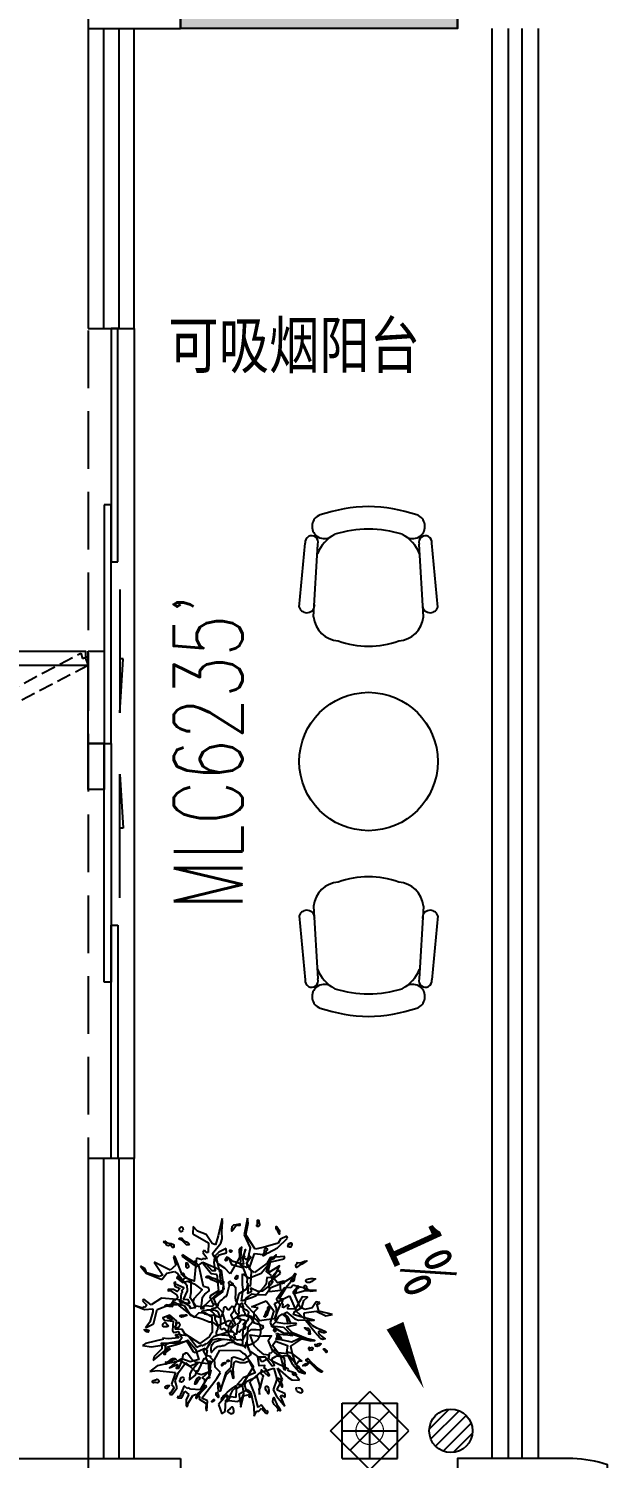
# Model space of a CAD drawing. Header units: millimetres. Extents: x 285006 to 3037698, y -2820855 to 192241.
# Drawn here: x 343048 to 345556, y 94130 to 100330 of the extents above; entities that cross this region are included whole.
import ezdxf

# ---------------------------------------------------------------- set-up
doc = ezdxf.new("R2010")
doc.units = ezdxf.units.MM
doc.linetypes.add('DASH', pattern=[0.35, 0.25, -0.1])
for name, color, linetype in [('0-修改', 6, 'Continuous'), ('A-DOOR', 60, 'Continuous'), ('A-FLOR-BALC', 3, 'Continuous'), ('A-OVER', 21, 'Continuous'), ('A-WALL-GLAZ', 161, 'Continuous'), ('AD-土建墙、含管井', 160, 'Continuous'), ('AD-新建墙', 160, 'Continuous'), ('DIM_SYMB', 3, 'Continuous'), ('FF-FURN', 51, 'Continuous'), ('FF-Plants', 86, 'Continuous'), ('FF-TEXT', 50, 'Continuous'), ('FF1-平面中英文字', 50, 'Continuous'), ('FLOOR', 8, 'Continuous'), ('P-地漏 雨水斗', 6, 'Continuous'), ('P-废水管立管', 130, 'Continuous'), ('WINDOW', 4, 'Continuous'), ('WINDOW_TEXT', 7, 'Continuous')]:
    doc.layers.add(name, color=color, linetype=linetype)
doc.layers.add('AD-土建柱填充', color=250, linetype='Continuous', lineweight=30)
doc.layers.add('P-A辅助线', color=8, linetype='Continuous', plot=False)
doc.styles.add('_TCH_WINDOW', font='SIMPLEX', dxfattribs={"height": 3.5, "bigfont": 'GBCBIG'})
doc.styles.add('T9-L46$0$CCDI-TOG-01', font='arial.ttf')
doc.styles.add('宋体', font='', dxfattribs={"width": 0.5})
doc.styles.get('宋体').set_extended_font_data('SimSun')

# ---------------------------------------------------------------- blocks, each defined once
blk = doc.blocks.new('P-LG')
at = {"const_width": 5}
blk.add_lwpolyline([(-59.8, 0.1), (-59.5, 5.8), (-58.9, 10.3), (-58.3, 13.4), (-57.3, 17), (-55.8, 21.4), (-53.6, 26.5), (-51.7, 30.1), (-48.9, 34.5), (-46.6, 37.5), (-44.1, 40.4), (-42.7, 41.9), (-40.8, 43.7), (-39.9, 44.6), (-38.6, 45.7), (-34.8, 48.7), (-32.8, 50), (-29.5, 52), (-24.9, 54.4), (-19.1, 56.7), (-15.2, 57.8), (-10.7, 58.8), (-6.7, 59.4), (-2.7, 59.7), (0.1, 59.7), (5.1, 59.6), (10.9, 58.8), (17.4, 57.2), (21.8, 55.7), (27.7, 53), (30.8, 51.3), (33.2, 49.7), (34.8, 48.6), (37.6, 46.5), (39.1, 45.3), (40.7, 43.8), (42.3, 42.3), (44.9, 39.4), (47.6, 36.2), (50.4, 32.2), (52.3, 29.1), (54.1, 25.5), (55.5, 22.2), (56.8, 18.7), (57.8, 15.5), (58.4, 13), (59, 9.8), (59.5, 5.9), (59.7, 3.9), (59.8, 0), (59.8, -2.2), (59.6, -5.1), (59.4, -7.3), (58.8, -10.9), (58.4, -12.7), (57.5, -16.4), (56.8, -18.8), (56.1, -20.7), (55.2, -22.9), (53.6, -26.5), (52.1, -29.4), (50.1, -32.6), (46.9, -37.1), (44.7, -39.8), (42.3, -42.3), (39.6, -44.8), (36.6, -47.3), (31.8, -50.7), (29.3, -52.1), (26.3, -53.7), (22.7, -55.3), (17.1, -57.3), (13, -58.4), (9.7, -59), (4.9, -59.6), (0, -59.8), (-5, -59.6), (-10.4, -58.9), (-14.9, -57.9), (-19, -56.7), (-21.5, -55.8), (-26.5, -53.6), (-30.9, -51.2), (-35.9, -47.8), (-40, -44.5), (-45, -39.4), (-47.1, -36.9), (-48.7, -34.7), (-49.8, -33.2), (-51.6, -30.3), (-53, -27.7), (-54.5, -24.6), (-55.2, -22.9), (-56.2, -20.4), (-57.1, -17.7), (-58.1, -14.3), (-58.9, -10.3), (-59.3, -7.8), (-59.6, -5.2), (-59.8, -2.4), (-59.8, -1.4)], close=True, dxfattribs=at)
at = {"layer": 'P-A辅助线'}
for p, q in [((-169.7, 0), (0, 169.7)), ((169.7, 0), (0, 169.7)), ((-120, -120), (-120, 120)), ((-120, 120), (120, 120)), ((-84.9, -84.9), (84.9, 84.9)), ((84.9, -84.9), (-84.9, 84.9)), ((0, -120), (0, 120)), ((120, -120), (120, 120)), ((0, -169.7), (-169.7, 0)), ((-120, 0), (120, 0)), ((0, -169.7), (169.7, 0)), ((-120, -120), (120, -120))]:
    blk.add_line(p, q, dxfattribs=at)
blk = doc.blocks.new('$TwtSys$00000141')
for p, q in [((-94.2, 7.7), (-10.1, 91.8)), ((-94.2, 7.7), (-10.1, 91.8)), ((-87.2, -35.1), (35.1, 87.2)), ((-87.2, -35.1), (35.1, 87.2)), ((-66.5, -66.5), (66.5, 66.5)), ((-66.5, -66.5), (66.5, 66.5)), ((-32.4, -87.1), (87.6, 32.9)), ((-32.4, -87.1), (87.6, 32.9)), ((11.4, -92.3), (92.3, -11.4)), ((11.4, -92.3), (92.3, -11.4))]:
    blk.add_line(p, q)
blk.add_circle((0, 0), 94)
blk.add_circle((0, 0), 94)
blk = doc.blocks.new('$DorLib2D$00000138')
at = {"color": 0, "linetype": 'Continuous'}
for p, q in [((-0.2875, 0), (-0.2875, 0.1538)), ((-0.2875, 0.1538), (0, 0.1538)), ((0, 0.1538), (0, 0)), ((0.2875, 0.1538), (0, 0.1538)), ((0.2875, 0), (0.2875, 0.1538)), ((-0.5, -0.1399), (-0.5, 0)), ((-0.5, 0), (-0.2188, 0)), ((0, 0), (-0.2875, 0)), ((-0.2188, 0), (-0.2188, -0.1399)), ((0, 0), (0.2875, 0)), ((0.2188, 0), (0.2188, -0.1399)), ((0.5, 0), (0.2188, 0)), ((0.5, 0), (0.5, -0.1946)), ((0.5, -0.1399), (0.5, 0)), ((-0.2188, -0.1399), (-0.5, -0.1399)), ((0.2188, -0.1399), (0.5, -0.1399)), ((-0.1857, -0.186), (-0.037, -0.186)), ((-0.037, -0.186), (-0.1019, -0.2583)), ((-0.1019, -0.2583), (-0.1019, -0.186)), ((0.1857, -0.186), (0.037, -0.186)), ((0.037, -0.186), (0.1019, -0.2583)), ((0.1019, -0.2583), (0.1019, -0.186))]:
    blk.add_line(p, q, dxfattribs=at)
blk = doc.blocks.new('DGXFNFNFXN')
at = {"layer": 'A-WALL-GLAZ'}
blk.add_lwpolyline([(511760.1, -2969706.5), (512260.1, -2969706.5, 0.065698), (512410.1, -2969679), (512410.1, -2969634, 0.065698), (512260.1, -2969606.5), (511760.1, -2969606.5)], format="xyb", close=True, dxfattribs=at)
blk = doc.blocks.new('FDBDFBDB')
at = {"layer": 'AD-土建柱填充', "ltscale": 1000}
h = blk.add_hatch(color=256, dxfattribs=at)
h.dxf.hatch_style = 1
h.paths.add_polyline_path([(491823.8, 264631.3), (493023.8, 264631.3), (493023.8, 263431.3), (491823.8, 263431.3)])
at = {"layer": 'A-FLOR-BALC'}
for p, q in [((493243.8, 263431.3), (493243.8, 257231.3)), ((493303.8, 263431.3), (493303.8, 257231.3))]:
    blk.add_line(p, q, dxfattribs=at)
at = {"layer": 'A-OVER'}
for points in [[(493023.8, 263431.3), (493023.8, 266811.4, 0.294948), (492081.4, 268270), (469641.1, 278386.5, 0.106281), (467339.6, 278881.3), (448323.8, 278881.3, 0.414214), (445223.8, 275781.3), (445223.8, 266331.3)], [(493023.8, 257231.3), (493023.8, 247781.3, -0.414214), (489923.8, 244681.3), (448323.8, 244681.3, -0.414214), (445223.8, 247781.3), (445223.8, 257231.3)]]:
    blk.add_lwpolyline(points, format="xyb", dxfattribs=at)
at = {"layer": 'A-WALL-GLAZ'}
for p, q in [((491423.8, 263431.3), (491423.8, 262131.3)), ((491490.5, 263431.3), (491490.5, 262131.3)), ((491557.2, 263431.3), (491557.2, 262131.3)), ((491623.8, 262131.3), (491623.8, 263431.3)), ((491423.8, 262131.3), (491623.8, 262131.3)), ((491623.8, 258531.3), (491423.8, 258531.3)), ((491423.8, 258531.3), (491423.8, 257231.3)), ((491490.5, 258531.3), (491490.5, 257231.3)), ((491557.2, 258531.3), (491557.2, 257231.3)), ((491623.8, 257231.3), (491623.8, 258531.3))]:
    blk.add_line(p, q, dxfattribs=at)
at = {"layer": 'AD-土建墙、含管井'}
for p, q in [((491423.8, 263631.3), (491423.8, 263431.3)), ((491823.8, 263631.3), (491823.8, 263431.3)), ((491423.8, 263431.3), (491823.8, 263431.3)), ((493173.8, 263431.3), (493173.8, 257231.3)), ((493373.8, 263431.3), (493373.8, 257231.3)), ((491423.8, 257231.3), (491823.8, 257231.3)), ((491423.8, 257231.3), (491423.8, 257031.3)), ((491823.8, 257231.3), (491823.8, 257031.3))]:
    blk.add_line(p, q, dxfattribs=at)
at = {"layer": 'AD-土建墙、含管井', "linetype": 'ByBlock', "ltscale": 1000}
blk.add_lwpolyline([(491823.8, 264631.3), (493023.8, 264631.3), (493023.8, 263431.3), (491823.8, 263431.3)], close=True, dxfattribs=at)
at = {"layer": 'DIM_SYMB'}
blk.add_lwpolyline([(492474, 258416.3, 0, 0, 0), (492878.4, 257533.9, 0, 80, 0), (492753.4, 257806.6, 0, 0, 0)], format="xyseb", dxfattribs=at)
at = {"layer": 'FLOOR'}
blk.add_line((491623.8, 262131.3), (491623.8, 258531.3), dxfattribs=at)
blk.add_blockref('DGXFNFNFXN', (-18736.3, 3226837.8))
at = {"layer": 'P-地漏 雨水斗'}
blk.add_blockref('$TwtSys$00000141', (492995.8, 257350.7), dxfattribs=at)
at = {"layer": 'P-废水管立管'}
blk.add_blockref('P-LG', (492643.8, 257351.3), dxfattribs=at)
at = {"layer": 'WINDOW'}
ref = blk.add_blockref('$DorLib2D$00000138', (491523.8, 260331.3), dxfattribs=dict(at, xscale=3600.000000000013, yscale=200.0000000000008, zscale=-3600, rotation=90))
ref.add_attrib('A', "MLC6235'", (492092.4, 259611.3), dxfattribs={"layer": 'WINDOW_TEXT', "height": 297.5, "rotation": 90, "style": '_TCH_WINDOW', "width": 0.705882})
at = {"layer": 'FF1-平面中英文字', "style": '宋体', "width": 0.8}
blk.add_text('1%', height=250, rotation=294.62016, dxfattribs=at).set_placement((492700.9, 258173.4))
blk = doc.blocks.new('asafs')
at = {"color": 251, "linetype": 'ByBlock'}
for p, q in [((6712, 62128), (6467, 62427)), ((6467, 62427), (6593, 62118)), ((7038, 62645), (6978, 62643)), ((6978, 62643), (6981, 62571)), ((6981, 62571), (7026, 62592)), ((7026, 62592), (7178, 62391)), ((7173, 62492), (7038, 62645)), ((7246, 62579), (7173, 62492)), ((7178, 62391), (7267, 62474)), ((7319, 62585), (7246, 62579)), ((7267, 62474), (7386, 62046)), ((7389, 62736), (7319, 62585)), ((7398, 62439), (7389, 62736)), ((7492, 62019), (7398, 62439)), ((8273, 62588), (8250, 62251)), ((8260, 62125), (8474, 62379)), ((8369, 62662), (8273, 62588)), ((8474, 62379), (8369, 62662)), ((8821, 62569), (8802, 62272)), ((8858, 62525), (8821, 62569)), ((8842, 62345), (8858, 62525)), ((9451, 62432), (9402, 62433)), ((9402, 62433), (9404, 62357)), ((9446, 62227), (9451, 62432)), ((6552, 62096), (6451, 62160)), ((6451, 62160), (6458, 62055)), ((6458, 62055), (6710, 61932)), ((6593, 62118), (6552, 62096)), ((6813, 61936), (6712, 62128)), ((7386, 62046), (7528, 61692)), ((7605, 61925), (7492, 62019)), ((7851, 62060), (7605, 61925)), ((7889, 62291), (7819, 62241)), ((7819, 62241), (7851, 62060)), ((8250, 62251), (7889, 62291)), ((7938, 61907), (7945, 62171)), ((7945, 62171), (8260, 62125)), ((8974, 62189), (8523, 61594)), ((8802, 62272), (8974, 62189)), ((9064, 62211), (8842, 62345)), ((9042, 62161), (9064, 62211)), ((9145, 62062), (9042, 62161)), ((9254, 62105), (9145, 62062)), ((9404, 62357), (9254, 62105)), ((9374, 62079), (9446, 62227)), ((9487, 61972), (9374, 62079)), ((9580, 62174), (9487, 61972)), ((9516, 61818), (9654, 62147)), ((9703, 62191), (9580, 62174)), ((9654, 62147), (9728, 62145)), ((9728, 62145), (9703, 62191)), ((9880, 62085), (9726, 61871)), ((9818, 61861), (9926, 62038)), ((9948, 62063), (9880, 62085)), ((9926, 62038), (9951, 62012)), ((9951, 62012), (9948, 62063)), ((6254, 61632), (6022, 61646)), ((6022, 61646), (6199, 61413)), ((6367, 61562), (6254, 61632)), ((6683, 61283), (6367, 61562)), ((6710, 61932), (6539, 61622)), ((6539, 61622), (6683, 61283)), ((6705, 61616), (6813, 61936)), ((6801, 61277), (6705, 61616)), ((7528, 61692), (7186, 61402)), ((7411, 61228), (7765, 61808)), ((7765, 61808), (7938, 61907)), ((8523, 61594), (8412, 61414)), ((8771, 61390), (8741, 61578)), ((8741, 61578), (8764, 61556)), ((8764, 61556), (8788, 61603)), ((8788, 61603), (8812, 61580)), ((8812, 61580), (9031, 61938)), ((9031, 61938), (9320, 61918)), ((9320, 61918), (9368, 61875)), ((9368, 61875), (9416, 61897)), ((9416, 61897), (9516, 61818)), ((9780, 61664), (9682, 61412)), ((9726, 61871), (9780, 61664)), ((9778, 61406), (9898, 61762)), ((9898, 61762), (9818, 61861)), ((6108, 61160), (6037, 61060)), ((6332, 60890), (6108, 61160)), ((6199, 61413), (6365, 61356)), ((6365, 61356), (6351, 61310)), ((6351, 61310), (6844, 61066)), ((7186, 61402), (6801, 61277)), ((6962, 60987), (7137, 61084)), ((7137, 61084), (7212, 61031)), ((7662, 60855), (7411, 61228)), ((8412, 61414), (8570, 61251)), ((8570, 61251), (8594, 61029)), ((8728, 61061), (8724, 61160)), ((8724, 61160), (9180, 61100)), ((8989, 61469), (8771, 61390)), ((9102, 61440), (8989, 61469)), ((9456, 61103), (9102, 61440)), ((9180, 61100), (9286, 60998)), ((9682, 61412), (9456, 61103)), ((9583, 61047), (10332, 61206)), ((10325, 61351), (9778, 61406)), ((10548, 61379), (10325, 61351)), ((10332, 61206), (10548, 61379)), ((6037, 61060), (5939, 61062)), ((5939, 61062), (6240, 60838)), ((6240, 60838), (6386, 60796)), ((6724, 60911), (6332, 60890)), ((6386, 60796), (6408, 60841)), ((6408, 60841), (6651, 60810)), ((6651, 60810), (6780, 60716)), ((6846, 60989), (6724, 60911)), ((6780, 60716), (6899, 60835)), ((6844, 61066), (6846, 60989)), ((6899, 60835), (6924, 60809)), ((6924, 60809), (6962, 60987)), ((7212, 61031), (7188, 60981)), ((7188, 60981), (7557, 60738)), ((7557, 60738), (7608, 60511)), ((7743, 60815), (7662, 60855)), ((7840, 60741), (7743, 60815)), ((8435, 60737), (7840, 60741)), ((8594, 61029), (8435, 60737)), ((8820, 61063), (8728, 61061)), ((8852, 60967), (8820, 61063)), ((8820, 60740), (8852, 60967)), ((8877, 60669), (8820, 60740)), ((9174, 60806), (8877, 60669)), ((8978, 60584), (9129, 60654)), ((9129, 60654), (9395, 60296)), ((9242, 60775), (9174, 60806)), ((9430, 60464), (9242, 60775)), ((9286, 60998), (9418, 60826)), ((9418, 60826), (9487, 60826)), ((9487, 60826), (9516, 60871)), ((9516, 60871), (9540, 60848)), ((9540, 60848), (9583, 61047)), ((10082, 60743), (10054, 60552)), ((10453, 61044), (10082, 60743)), ((10183, 60696), (10423, 60921)), ((10184, 60584), (10183, 60696)), ((10423, 60921), (10453, 61044)), ((6319, 60223), (5686, 60430)), ((5686, 60430), (6227, 60210)), ((6227, 60210), (6412, 60029)), ((6507, 60035), (6319, 60223)), ((7608, 60511), (7569, 60030)), ((8114, 60167), (8621, 60325)), ((8621, 60325), (8840, 60555)), ((8840, 60555), (8863, 60533)), ((8863, 60533), (8887, 60580)), ((8887, 60580), (8911, 60557)), ((8911, 60557), (8935, 60608)), ((8935, 60608), (8978, 60584)), ((9395, 60296), (9775, 60256)), ((9766, 60507), (9430, 60464)), ((9677, 60358), (9993, 60391)), ((9701, 60311), (9677, 60358)), ((9771, 60303), (9701, 60311)), ((9985, 60516), (9766, 60507)), ((9775, 60256), (9771, 60303)), ((10054, 60552), (9985, 60516)), ((9993, 60391), (10164, 60374)), ((10138, 60400), (10678, 60528)), ((10164, 60374), (10138, 60400)), ((10502, 60636), (10184, 60584)), ((10770, 60590), (10502, 60636)), ((10678, 60528), (10770, 60590)), ((6124, 59552), (5873, 59788)), ((5873, 59788), (5874, 59599)), ((6412, 60029), (6114, 59955)), ((6114, 59955), (6117, 59913)), ((6117, 59913), (6462, 59936)), ((6462, 59936), (6702, 59893)), ((6871, 59993), (6507, 60035)), ((6702, 59893), (6753, 59818)), ((6753, 59818), (6712, 59663)), ((6796, 59541), (6912, 59897)), ((6912, 59897), (6871, 59993)), ((7445, 59877), (7396, 59726)), ((7569, 60030), (7445, 59877)), ((8033, 59937), (8114, 60167)), ((8138, 59821), (8033, 59937)), ((8510, 59993), (8138, 59821)), ((8660, 59874), (8510, 59993)), ((8757, 59872), (8660, 59874)), ((8943, 59790), (8757, 59872)), ((9317, 59672), (8943, 59790)), ((10440, 59939), (10327, 59506)), ((10685, 60056), (10440, 59939)), ((10465, 59576), (10553, 59880)), ((10553, 59880), (10685, 60056)), ((5218, 59688), (5020, 59655)), ((5020, 59655), (5438, 59556)), ((5513, 59550), (5218, 59688)), ((5438, 59556), (5491, 59315)), ((5874, 59599), (5513, 59550)), ((5517, 59271), (5641, 59446)), ((5641, 59446), (5857, 59497)), ((5857, 59497), (5995, 59427)), ((5995, 59427), (6186, 59015)), ((6319, 59086), (6124, 59552)), ((6712, 59663), (6713, 59461)), ((6713, 59461), (6778, 59320)), ((7024, 59237), (6796, 59541)), ((7472, 59418), (7024, 59237)), ((7392, 59575), (7276, 59448)), ((7276, 59448), (7472, 59418)), ((7396, 59726), (7392, 59575)), ((8503, 59019), (8948, 59430)), ((8948, 59430), (9154, 59398)), ((9154, 59398), (9326, 59148)), ((9507, 59378), (9317, 59672)), ((9727, 59319), (9507, 59378)), ((9754, 59358), (9727, 59319)), ((9914, 59343), (9754, 59358)), ((10327, 59506), (9914, 59343)), ((10195, 59159), (10507, 59361)), ((10457, 59480), (10465, 59576)), ((10708, 59505), (10457, 59480)), ((10507, 59361), (10732, 59187)), ((10639, 59370), (10702, 59441)), ((10773, 59235), (10639, 59370)), ((10702, 59441), (10750, 59416)), ((11020, 59385), (10708, 59505)), ((10750, 59416), (10772, 59461)), ((10772, 59461), (11020, 59385)), ((5420, 59336), (5399, 59291)), ((5399, 59291), (5517, 59271)), ((5445, 59316), (5420, 59336)), ((5469, 59335), (5445, 59316)), ((5491, 59315), (5469, 59335)), ((5846, 58921), (5720, 58924)), ((5720, 58924), (5775, 58878)), ((6186, 59015), (5846, 58921)), ((6778, 59320), (6319, 59086)), ((6594, 58923), (6931, 58967)), ((6610, 58699), (6594, 58923)), ((6931, 58967), (6935, 58683)), ((7093, 58816), (7217, 58958)), ((7217, 58958), (7335, 59088)), ((7335, 59088), (7443, 59138)), ((7443, 59138), (7773, 59249)), ((7773, 59249), (7725, 58896)), ((8307, 58886), (8503, 59019)), ((9303, 58990), (9300, 58640)), ((9326, 59148), (9303, 58990)), ((9411, 59193), (9341, 59317)), ((9341, 59317), (9558, 59295)), ((9542, 59196), (9411, 59193)), ((9425, 58934), (9542, 59196)), ((9434, 58765), (9425, 58934)), ((9558, 59295), (9603, 59316)), ((9603, 59316), (9652, 59263)), ((9652, 59263), (9630, 59214)), ((9630, 59214), (9726, 59196)), ((9726, 59196), (10195, 59159)), ((10732, 59187), (10773, 59235)), ((5775, 58878), (6146, 58787)), ((6146, 58787), (6216, 58762)), ((6216, 58762), (6287, 58848)), ((6437, 58838), (6223, 58580)), ((6223, 58580), (6247, 58529)), ((6247, 58529), (6488, 58676)), ((6287, 58848), (6437, 58838)), ((6488, 58676), (6511, 58726)), ((6511, 58726), (6610, 58699)), ((6935, 58683), (6597, 58413)), ((6728, 58370), (6883, 58539)), ((6883, 58539), (7005, 58536)), ((7005, 58536), (7031, 58738)), ((7031, 58738), (7093, 58816)), ((7552, 58555), (7182, 58402)), ((7742, 58425), (7552, 58555)), ((7725, 58896), (7743, 58757)), ((7743, 58757), (7742, 58425)), ((8349, 58606), (8307, 58886)), ((8392, 58310), (8349, 58606)), ((8446, 58655), (8457, 58664)), ((8511, 58597), (8446, 58655)), ((8457, 58664), (8466, 58675)), ((8466, 58675), (8471, 58689)), ((8471, 58689), (8469, 58705)), ((8469, 58705), (8536, 58664)), ((8587, 58564), (8511, 58597)), ((8536, 58664), (8607, 58633)), ((8668, 58537), (8587, 58564)), ((8607, 58633), (8679, 58600)), ((8746, 58500), (8668, 58537)), ((8679, 58600), (8747, 58551)), ((8768, 58491), (8746, 58500)), ((8747, 58551), (8765, 58544)), ((8765, 58544), (8789, 58544)), ((8792, 58487), (8768, 58491)), ((8789, 58544), (8815, 58545)), ((8817, 58490), (8792, 58487)), ((8815, 58545), (8838, 58539)), ((8839, 58497), (8817, 58490)), ((8838, 58539), (8842, 58531)), ((8842, 58505), (8839, 58497)), ((8842, 58531), (8843, 58518)), ((8843, 58518), (8842, 58505)), ((9300, 58640), (9578, 58425)), ((9702, 58422), (9434, 58765)), ((10186, 58592), (10040, 58401)), ((10161, 58462), (10256, 58499)), ((10663, 58398), (10186, 58592)), ((10256, 58499), (10650, 58388)), ((6964, 58082), (6482, 57962)), ((6597, 58413), (6626, 58323)), ((6626, 58323), (6728, 58370)), ((6899, 57926), (7002, 58098)), ((6970, 58152), (6964, 58082)), ((7182, 58402), (6970, 58152)), ((7002, 58098), (7381, 58382)), ((7381, 58382), (7540, 58269)), ((7540, 58269), (7381, 57804)), ((7512, 57634), (7614, 58117)), ((7614, 58117), (7600, 58241)), ((7600, 58241), (7805, 58157)), ((7805, 58157), (7787, 57778)), ((7841, 57921), (8117, 58417)), ((8117, 58417), (8282, 58247)), ((8282, 58247), (8484, 58119)), ((8942, 58067), (8392, 58310)), ((8484, 58119), (8574, 57992)), ((9140, 58207), (8942, 58067)), ((9580, 57881), (9140, 58207)), ((9141, 57947), (9155, 58103)), ((9155, 58103), (9561, 57841)), ((9578, 58425), (9793, 57885)), ((9801, 58348), (9702, 58422)), ((9767, 58161), (9940, 58314)), ((9830, 57908), (9767, 58161)), ((10040, 58401), (9801, 58348)), ((9940, 58314), (10417, 58072)), ((10417, 58072), (10161, 58462)), ((10650, 58388), (10697, 58266)), ((10830, 58190), (10663, 58398)), ((10697, 58266), (10830, 58190)), ((6690, 57630), (6378, 57345)), ((6482, 57962), (6462, 57892)), ((6462, 57892), (6899, 57926)), ((6668, 57489), (7123, 57625)), ((6968, 57780), (6690, 57630)), ((7117, 57840), (6968, 57780)), ((7381, 57804), (7117, 57840)), ((7123, 57625), (7363, 57677)), ((7363, 57677), (7642, 57239)), ((7697, 57242), (7512, 57634)), ((7787, 57778), (7768, 57607)), ((7768, 57607), (7850, 57675)), ((7850, 57675), (7841, 57921)), ((8456, 57842), (8226, 57782)), ((8226, 57782), (8239, 57655)), ((8239, 57655), (8458, 57764)), ((8658, 57804), (8400, 57496)), ((8574, 57992), (8456, 57842)), ((8458, 57764), (8604, 57909)), ((8604, 57909), (8658, 57804)), ((8775, 57482), (8780, 57773)), ((8780, 57773), (8848, 57771)), ((8826, 57932), (8845, 57974)), ((8947, 57771), (8826, 57932)), ((8845, 57974), (8945, 57952)), ((8848, 57771), (8896, 57710)), ((8896, 57710), (8926, 57723)), ((8926, 57723), (8947, 57771)), ((8945, 57952), (8965, 57997)), ((8965, 57997), (9141, 57947)), ((9561, 57841), (9580, 57881)), ((9793, 57885), (9830, 57908)), ((6378, 57345), (6401, 57275)), ((6401, 57275), (6594, 57372)), ((6594, 57372), (6668, 57489)), ((7642, 57239), (7577, 56886)), ((7589, 56736), (7697, 57242)), ((8400, 57496), (8358, 57356)), ((8358, 57356), (8372, 57136)), ((8364, 56741), (8479, 57270)), ((8479, 57270), (8563, 57546)), ((8563, 57546), (8667, 57503)), ((8667, 57503), (8843, 57227)), ((9247, 57204), (8775, 57482)), ((8843, 57227), (9105, 57133)), ((9242, 56990), (9247, 57204)), ((7577, 56886), (7589, 56736)), ((8357, 56996), (8347, 56842)), ((8347, 56842), (8364, 56741)), ((8372, 57136), (8357, 56996)), ((9105, 57133), (9242, 56990))]:
    blk.add_line(p, q, dxfattribs=at)
at = {"flags": 128}
for points in [[(6339, 59365), (6376, 59348), (6500, 59442), (6533, 59427), (6517, 59347), (6552, 59331), (6515, 59192), (6636, 59179), (6438, 58858), (6469, 58843), (6717, 59189), (6606, 59348), (6788, 59783), (7017, 59814), (7234, 59844), (7339, 59686), (7663, 59328), (7640, 59164), (7448, 59031), (7326, 59050), (7054, 59057), (6891, 58838), (6475, 58674), (6493, 58643), (6689, 58691), (6809, 58551), (6627, 58174), (6926, 58374), (6956, 58298), (6875, 57985), (6781, 57950), (6723, 57844), (6883, 57975), (7027, 58352), (6878, 58471), (6834, 58662), (6890, 58740), (7153, 58949), (7284, 58954), (7489, 58858), (7485, 58962), (7580, 59016), (7565, 58844), (7582, 58808), (7542, 58770), (7503, 58787), (7491, 58711), (7468, 58339), (7628, 58088), (7496, 57911), (7533, 57878), (7636, 57983), (7692, 57932), (7673, 57894), (7709, 57876), (7652, 57679), (7741, 57926), (7719, 58127), (7794, 58119), (8031, 58045), (8168, 57938), (8075, 58135), (7738, 58230), (7607, 58560), (7616, 58687), (7586, 58709), (7629, 58884), (7855, 59031), (7942, 59328), (8003, 59474), (8004, 59552), (8094, 59669), (7956, 59968), (8045, 60050), (8225, 59982), (8353, 59577), (8534, 59400), (8517, 59382), (8554, 59363), (8536, 59344), (8576, 59325), (8558, 59290), (8614, 59169), (8340, 58962), (8313, 58660), (8349, 58662), (8355, 58718), (8391, 58736), (8421, 58485), (8409, 58349), (8429, 58369), (8534, 57939), (8583, 57865), (8616, 58077), (8572, 58330), (8659, 58330), (8836, 58136), (8932, 58112), (8694, 58410), (8546, 58435), (8517, 58490), (8507, 58664), (8471, 58932), (8709, 59078), (8732, 59132), (8622, 59370), (8677, 59414), (8853, 59386), (8927, 59410), (8925, 59484), (9001, 59485), (8960, 59124), (8883, 59040), (8751, 58937), (8752, 58882), (8787, 58859), (8770, 58840), (8924, 58804), (9056, 58205), (9193, 58032), (9168, 58210), (9205, 58644), (9482, 58544), (9558, 58607), (9697, 58519), (9677, 58499), (9716, 58501), (9733, 58555), (9564, 58680), (9405, 58640), (9208, 58720), (8966, 58904), (9223, 59182), (9245, 59271), (9181, 59446), (9326, 59467), (9309, 59449), (9346, 59430), (9328, 59411), (9608, 59233), (9597, 59003), (9563, 58965), (9581, 58927), (9521, 58848), (9778, 58734), (9777, 58676), (9813, 58695), (9798, 58793), (9640, 58869), (9722, 58957), (9837, 58899), (9997, 58892), (9997, 58931), (9938, 58930), (9741, 59053), (9706, 59140), (9782, 59221), (9820, 59203), (9922, 59378), (10061, 59363), (10095, 59392), (9865, 59411), (9802, 59274), (9336, 59641), (9195, 59731), (9070, 59607), (8898, 59591), (8670, 59720), (8667, 60194), (8722, 60270), (8753, 60334), (9039, 60530), (9493, 60241), (9571, 60103), (9777, 60094), (9744, 59843), (9944, 59670), (10162, 59751), (10103, 59828), (9842, 59850), (9869, 60137), (9829, 60193), (9689, 60170), (9582, 60367), (9653, 60456), (9978, 60526), (10208, 60530), (10090, 60587), (10084, 60646), (10016, 60705), (10133, 60810), (10131, 60858), (10075, 60856), (10092, 60821), (9938, 60702), (10003, 60630), (9673, 60540), (9400, 60432), (9172, 60707), (9070, 61015), (9332, 61087), (9581, 60998), (9729, 61075), (9957, 61267), (9719, 61170), (9702, 61203), (9751, 61283), (9669, 61278), (9577, 61079), (9335, 61219), (9074, 61109), (9286, 61357), (9339, 61446), (9347, 61630), (9168, 61492), (9126, 61360), (9091, 61372), (8907, 60983), (8847, 60982), (8785, 61080), (8764, 61393), (8971, 61568), (8893, 61625), (8893, 61703), (8723, 61466), (8692, 61351), (8727, 61333), (8706, 61139), (8635, 61037), (8728, 60942), (8708, 60922), (8847, 60890), (8924, 60750), (8884, 60691), (8845, 60710), (8661, 60419), (8486, 60381), (8112, 60418), (7992, 60519), (7874, 60559), (7757, 60564), (7657, 60658), (7636, 60502), (7491, 60861), (7723, 61039), (8001, 60942), (8076, 60974), (8103, 61263), (8247, 61410), (8400, 61912), (8236, 61484), (8098, 61339), (8037, 61577), (8005, 61575), (8026, 61300), (7996, 61110), (7938, 61070), (7818, 61104), (7661, 61106), (7552, 61055), (7365, 61424), (7725, 61574), (7904, 61770), (7758, 61772), (7716, 62059), (7819, 62293), (7791, 62451), (7720, 62119), (7534, 62080), (7549, 62097), (7533, 62117), (7549, 62136), (7513, 62153), (7499, 62059), (7637, 61959), (7679, 61787), (7626, 61678), (7309, 61530), (7232, 61802), (7233, 61902), (7198, 61859), (7131, 61565), (7113, 61509), (7181, 61452), (7175, 61333), (6972, 61506), (6932, 61487), (7049, 61294), (7089, 61275), (7068, 61197), (7242, 61207), (7280, 60938), (7060, 60938), (6847, 61211), (6777, 61188), (6815, 61107), (6948, 60981), (6947, 60884), (7104, 60861), (7165, 60811), (7277, 60710), (7379, 60615), (7419, 60529), (7509, 60265), (7234, 60307), (7127, 60294), (6870, 60299), (6968, 60449), (6845, 60745), (6649, 60917), (6594, 60922), (6496, 61307), (6441, 61324), (6473, 60976), (6607, 60892), (6832, 60587), (6746, 60462), (6384, 60593), (6409, 60803), (6360, 60923), (6241, 61146), (6016, 61397), (5962, 61379), (6040, 61225), (6131, 61165), (6242, 60801), (6285, 60610), (5949, 60392), (5674, 60448), (5558, 60441), (5952, 60348), (6253, 60492), (6629, 60405), (6725, 60414), (6663, 60252), (6368, 60271), (6235, 60288), (6289, 60222), (6480, 60226), (6868, 60001), (6737, 59871), (6641, 59712), (6544, 59642), (6426, 59738), (6377, 59922), (6278, 59912), (6366, 59737), (6479, 59619), (6399, 59578), (6157, 59786), (6048, 59822), (5878, 59813), (5769, 59827), (5649, 59837), (5571, 59824), (5983, 59726), (6197, 59656), (6166, 59573), (5954, 59437), (5884, 59230), (5775, 59123), (5941, 59116), (6150, 59488), (6376, 59480), (6376, 59427), (6329, 59389)], [(7622, 59695), (7566, 59711), (7553, 59715), (7548, 59721), (7543, 59726), (7505, 59753), (7494, 59764), (7486, 59777), (7475, 59798), (7460, 59816), (7442, 59832), (7424, 59847), (7419, 59853), (7405, 59874), (7402, 59880), (7399, 59901), (7355, 59918), (7260, 59945), (7167, 59971), (7125, 59988), (7125, 60014), (7124, 60041), (7129, 60065), (7147, 60083), (7158, 60091), (7167, 60100), (7173, 60110), (7179, 60121), (7228, 60126), (7331, 60122), (7435, 60115), (7489, 60115), (7556, 60154), (7597, 60198), (7632, 60248), (7680, 60307), (7697, 60335), (7714, 60373), (7734, 60408), (7757, 60426), (7774, 60426), (7809, 60422), (7826, 60422), (7882, 60426), (7927, 60417), (7969, 60395), (8018, 60362), (8049, 60342), (8084, 60322), (8120, 60304), (8156, 60292), (8188, 60287), (8222, 60284), (8256, 60281), (8288, 60278), (8313, 60277), (8338, 60280), (8362, 60281), (8415, 60271), (8447, 60273), (8479, 60276), (8512, 60274), (8520, 60271), (8527, 60266), (8533, 60260), (8536, 60251), (8536, 60222), (8529, 60195), (8519, 60168), (8514, 60139), (8510, 60127), (8504, 60115), (8497, 60103), (8492, 60090), (8481, 60022), (8491, 59958), (8519, 59897), (8559, 59839), (8564, 59827), (8567, 59811), (8568, 59793), (8570, 59775), (8577, 59739), (8584, 59703), (8594, 59669), (8606, 59636), (8629, 59604), (8661, 59576), (8694, 59550), (8723, 59518), (8675, 59514), (8625, 59516), (8577, 59525), (8534, 59542), (8495, 59575), (8468, 59621), (8448, 59672), (8430, 59722), (8414, 59780), (8408, 59842), (8411, 59904), (8426, 60002), (8426, 60039), (8418, 60073), (8395, 60095), (8377, 60100), (8357, 60100), (8336, 60093), (8318, 60077), (8309, 60073), (8296, 60077), (8283, 60087), (8275, 60098), (8269, 60116), (8261, 60133), (8250, 60144), (8234, 60148), (8193, 60151), (8155, 60160), (8116, 60169), (8076, 60171), (8071, 60168), (8065, 60163), (8059, 60159), (8053, 60160), (8024, 60191), (7993, 60220), (7959, 60238), (7920, 60235), (7912, 60226), (7905, 60192), (7896, 60178), (7882, 60172), (7867, 60171), (7834, 60174), (7828, 60174), (7823, 60172), (7818, 60169), (7816, 60165), (7796, 60128), (7764, 60107), (7725, 60095), (7685, 60086), (7664, 60075), (7648, 60059), (7640, 60039), (7642, 60019), (7664, 59998), (7695, 59983), (7718, 59965), (7718, 59938), (7708, 59925), (7694, 59912), (7661, 59888), (7656, 59878), (7655, 59865), (7659, 59851), (7665, 59841), (7685, 59830), (7707, 59824), (7756, 59817), (7777, 59811), (7797, 59802), (7816, 59792), (7836, 59784), (7847, 59782), (7859, 59781), (7870, 59779), (7876, 59775), (7886, 59757), (7891, 59736), (7890, 59715), (7878, 59686), (7877, 59677), (7879, 59669), (7884, 59660), (7871, 59653), (7861, 59645), (7854, 59634), (7850, 59621), (7849, 59587), (7853, 59553), (7854, 59519), (7850, 59485), (7842, 59456), (7837, 59437), (7834, 59419), (7830, 59390), (7826, 59379), (7819, 59369), (7811, 59360), (7803, 59350), (7802, 59346), (7802, 59336), (7801, 59332), (7794, 59325), (7786, 59318), (7778, 59314), (7771, 59311), (7757, 59312), (7750, 59324), (7747, 59340), (7745, 59355), (7741, 59370), (7730, 59413), (7724, 59438), (7722, 59450), (7722, 59462), (7725, 59496), (7727, 59510), (7721, 59521), (7700, 59548), (7682, 59585), (7672, 59624), (7660, 59661), (7636, 59691)]]:
    blk.add_lwpolyline(points, close=True, dxfattribs=at)
at = {"color": 251, "linetype": 'ByBlock', "flags": 128}
for points in [[(6820, 62212), (6809, 62186), (6802, 62174), (6792, 62164), (6759, 62271), (6706, 62367), (6647, 62459), (6599, 62556), (6601, 62571), (6628, 62556), (6662, 62546), (6683, 62575), (6671, 62565), (6662, 62554), (6658, 62541), (6662, 62525), (6717, 62450), (6782, 62380), (6825, 62303), (6820, 62212)], [(8019, 62572), (8020, 62601), (8027, 62630), (8041, 62653), (8066, 62666), (8079, 62668), (8092, 62666), (8104, 62662), (8132, 62644), (8151, 62635), (8168, 62625), (8181, 62611), (8186, 62598), (8188, 62584), (8187, 62569), (8183, 62556), (8168, 62538), (8148, 62526), (8127, 62514), (8110, 62497), (8101, 62482), (8091, 62469), (8079, 62459), (8065, 62452), (8053, 62453), (8043, 62461), (8036, 62473), (8033, 62482), (8029, 62505), (8024, 62527), (8020, 62549), (8019, 62572)], [(6068, 61865), (6009, 61877), (5958, 61912), (5932, 61962), (5944, 62015), (5972, 62032), (6007, 62025), (6046, 62007), (6081, 61987), (6101, 61968), (6113, 61940), (6116, 61908), (6109, 61878), (6100, 61877), (6086, 61878)], [(8483, 61817), (8496, 61762), (8492, 61736), (8466, 61716), (8446, 61790), (8419, 61865), (8404, 61931), (8424, 61979), (8459, 61984), (8475, 61941), (8480, 61876), (8483, 61817)], [(10052, 61810), (10030, 61804), (10006, 61804), (9956, 61808), (9980, 61836), (10002, 61867), (10024, 61890), (10051, 61898), (10074, 61885), (10083, 61859), (10076, 61831), (10052, 61810)], [(10280, 61654), (10277, 61678), (10290, 61702), (10311, 61718), (10333, 61720), (10368, 61715), (10402, 61717), (10436, 61718), (10468, 61706), (10471, 61701), (10472, 61691), (10471, 61681), (10468, 61673), (10442, 61655), (10412, 61646), (10381, 61636), (10352, 61621), (10334, 61616), (10313, 61623), (10294, 61637), (10280, 61654)], [(5366, 61403), (5487, 61327), (5586, 61226), (5688, 61128), (5815, 61059), (5817, 61054), (5818, 61042), (5818, 61013), (5802, 61015), (5789, 61011), (5778, 61001), (5769, 60989), (5664, 61097), (5557, 61201), (5443, 61298), (5319, 61383), (5344, 61397), (5356, 61403), (5366, 61403)], [(5859, 61400), (5856, 61406), (5855, 61418), (5856, 61446), (5934, 61428), (6006, 61396), (6070, 61350), (6127, 61285), (6131, 61269), (6127, 61254), (6117, 61244), (6108, 61242), (6044, 61277), (5984, 61319), (5924, 61362), (5859, 61400)], [(5262, 60746), (5275, 60735), (5286, 60723), (5290, 60710), (5285, 60697), (5276, 60693), (5264, 60691), (5251, 60693), (5240, 60698), (5218, 60720), (5200, 60746), (5191, 60772), (5195, 60793), (5210, 60799), (5225, 60786), (5243, 60764), (5262, 60746)], [(5459, 60298), (5555, 60188), (5649, 60075), (5738, 59959), (5823, 59840), (5794, 59836), (5767, 59845), (5746, 59860), (5733, 59874), (5626, 59989), (5500, 60055), (5365, 60103), (5230, 60165), (5210, 60183), (5230, 60187), (5255, 60191), (5251, 60211), (5296, 60206), (5340, 60195), (5382, 60179), (5425, 60161), (5435, 60163), (5444, 60173), (5449, 60188), (5445, 60205), (5405, 60262), (5354, 60307), (5299, 60347), (5246, 60389), (5315, 60408), (5373, 60386), (5420, 60343), (5459, 60298)], [(5489, 60558), (5458, 60540), (5428, 60531), (5398, 60531), (5365, 60540), (5399, 60578), (5437, 60605), (5482, 60617), (5534, 60612), (5533, 60595), (5538, 60582), (5548, 60570), (5560, 60560), (5522, 60564), (5504, 60563), (5489, 60558)], [(6718, 60227), (6696, 60227), (6674, 60228), (6657, 60235), (6650, 60254), (6639, 60296), (6615, 60327), (6588, 60353), (6567, 60383), (6605, 60385), (6623, 60384), (6638, 60378), (6667, 60346), (6686, 60308), (6701, 60267), (6718, 60227)], [(6771, 60072), (6749, 60095), (6741, 60122), (6743, 60149), (6750, 60172), (6758, 60178), (6770, 60173), (6783, 60162), (6792, 60148), (6795, 60127), (6790, 60108), (6781, 60090), (6771, 60072)], [(9785, 59998), (9777, 59997), (9772, 59993), (9762, 59983), (9739, 59954), (9721, 59919), (9700, 59896), (9670, 59900), (9650, 59927), (9647, 59964), (9657, 60003), (9676, 60036), (9694, 60052), (9716, 60061), (9740, 60065), (9764, 60060), (9778, 60049), (9787, 60032), (9794, 60014), (9803, 59997)], [(10010, 59689), (9980, 59711), (9943, 59720), (9909, 59734), (9885, 59769), (9884, 59787), (9889, 59802), (9898, 59812), (9906, 59813), (9947, 59795), (9993, 59772), (10021, 59739), (10010, 59689)], [(10733, 60106), (10683, 60113), (10632, 60118), (10592, 60129), (10579, 60158), (10601, 60190), (10644, 60181), (10693, 60147), (10733, 60106)], [(5804, 58594), (5738, 58571), (5673, 58560), (5607, 58561), (5537, 58571), (5591, 58615), (5649, 58653), (5710, 58680), (5778, 58687), (5792, 58682), (5806, 58671), (5818, 58656), (5825, 58640), (5825, 58627), (5820, 58614), (5813, 58601), (5804, 58594)], [(6132, 58174), (6126, 58147), (6094, 58102), (6088, 58073), (6010, 58087), (5939, 58064), (5869, 58035), (5795, 58029), (5873, 58079), (5954, 58123), (6034, 58169), (6108, 58226), (6123, 58200), (6128, 58187), (6132, 58174)], [(6251, 57534), (6259, 57582), (6285, 57609), (6323, 57614), (6364, 57600), (6374, 57582), (6365, 57560), (6352, 57533), (6347, 57506), (6334, 57521), (6328, 57527), (6322, 57529), (6309, 57524), (6300, 57513), (6296, 57499), (6298, 57481), (6274, 57483), (6260, 57496), (6254, 57515), (6251, 57534)], [(10104, 57420), (10046, 57471), (9976, 57491), (9904, 57504), (9838, 57536), (9828, 57554), (9824, 57580), (9827, 57606), (9835, 57622), (9861, 57625), (9883, 57605), (9905, 57576), (9930, 57553), (9945, 57551), (9958, 57557), (9969, 57566), (9979, 57571), (10020, 57560), (10055, 57531), (10088, 57496), (10127, 57471), (10104, 57420)], [(6724, 57037), (6726, 57025), (6727, 57012), (6727, 56987), (6697, 57008), (6672, 57034), (6651, 57064), (6632, 57095), (6625, 57122), (6629, 57153), (6633, 57186), (6623, 57219), (6680, 57132), (6705, 57087), (6724, 57037)], [(9638, 57329), (9579, 57339), (9542, 57387), (9502, 57436), (9436, 57449), (9412, 57460), (9383, 57491), (9364, 57524), (9370, 57545), (9442, 57539), (9506, 57483), (9574, 57415), (9660, 57370), (9664, 57363), (9660, 57350), (9651, 57337), (9638, 57329)], [(7304, 56978), (7276, 56979), (7248, 56972), (7227, 56957), (7221, 56935), (7232, 56884), (7236, 56858), (7239, 56831), (7245, 56818), (7257, 56809), (7274, 56804), (7290, 56805), (7298, 56810), (7303, 56818), (7305, 56836), (7304, 56863), (7300, 56890), (7300, 56917), (7315, 56940), (7320, 56950), (7318, 56962), (7312, 56973), (7304, 56978)], [(8070, 57082), (8057, 56985), (8005, 56939), (7925, 56922), (7829, 56909), (7828, 56960), (7848, 56960), (7869, 56959), (7887, 56952), (7902, 56933), (7948, 56979), (7987, 57032), (8024, 57085), (8068, 57133), (8069, 57108), (8070, 57082)], [(9527, 57101), (9537, 57056), (9546, 57036), (9561, 57020), (9592, 57011), (9622, 57019), (9648, 57039), (9665, 57067), (9667, 57092), (9656, 57112), (9636, 57127), (9611, 57138), (9593, 57138), (9578, 57131), (9563, 57123), (9545, 57120)]]:
    blk.add_lwpolyline(points, dxfattribs=at)
at = {"flags": 128}
for points in [[(6978, 61839), (6959, 61892), (6950, 61944), (6950, 61996), (6957, 62052), (6991, 62008), (7022, 61962), (7044, 61913), (7050, 61859), (7046, 61848), (7038, 61837), (7026, 61828), (7014, 61822), (7004, 61822), (6993, 61826), (6984, 61832), (6978, 61839)], [(8295, 62094), (8211, 62018), (8125, 61946), (8036, 61876), (7944, 61810), (7941, 61833), (7947, 61854), (7959, 61871), (7969, 61881), (8057, 61965), (8107, 62064), (8143, 62171), (8189, 62278), (8203, 62293), (8206, 62277), (8210, 62257), (8225, 62261), (8222, 62225), (8214, 62190), (8202, 62156), (8189, 62122), (8190, 62115), (8198, 62107), (8210, 62103), (8223, 62106), (8267, 62138), (8301, 62177), (8331, 62221), (8363, 62262), (8379, 62207), (8363, 62162), (8329, 62125), (8295, 62094)], [(8497, 62067), (8483, 62092), (8476, 62116), (8475, 62140), (8481, 62166), (8512, 62139), (8533, 62107), (8542, 62072), (8540, 62030), (8527, 62031), (8516, 62027), (8507, 62020), (8500, 62010), (8502, 62041), (8501, 62055), (8497, 62067)], [(8640, 62246), (8632, 62235), (8623, 62227), (8613, 62224), (8603, 62228), (8599, 62235), (8598, 62244), (8599, 62255), (8603, 62263), (8620, 62281), (8640, 62295), (8659, 62302), (8676, 62298), (8681, 62286), (8671, 62274), (8654, 62261), (8640, 62246)], [(9150, 62155), (9093, 62060), (9016, 61982), (8941, 61902), (8890, 61802), (8885, 61800), (8876, 61800), (8854, 61800), (8855, 61813), (8852, 61823), (8844, 61832), (8835, 61839), (8917, 61921), (8997, 62006), (9070, 62095), (9134, 62193), (9146, 62172), (9150, 62163), (9150, 62155)], [(6656, 61583), (6635, 61588), (6599, 61614), (6577, 61620), (6587, 61681), (6569, 61738), (6545, 61794), (6540, 61853), (6579, 61790), (6614, 61725), (6651, 61661), (6696, 61602), (6676, 61590), (6666, 61586), (6656, 61583)], [(9154, 61763), (9159, 61765), (9168, 61766), (9190, 61765), (9177, 61703), (9153, 61646), (9118, 61595), (9068, 61551), (9056, 61548), (9044, 61551), (9036, 61559), (9035, 61567), (9061, 61617), (9093, 61664), (9126, 61711), (9154, 61763)], [(9518, 61591), (9526, 61638), (9552, 61678), (9591, 61698), (9632, 61688), (9646, 61666), (9641, 61638), (9627, 61607), (9612, 61579), (9598, 61564), (9576, 61555), (9551, 61553), (9528, 61558), (9527, 61565), (9527, 61576)], [(5782, 61126), (5772, 61124), (5762, 61124), (5742, 61124), (5758, 61148), (5779, 61167), (5802, 61183), (5825, 61198), (5846, 61203), (5870, 61199), (5896, 61196), (5921, 61204), (5854, 61159), (5820, 61140), (5782, 61126)], [(6161, 61496), (6199, 61489), (6220, 61468), (6224, 61438), (6213, 61405), (6200, 61398), (6182, 61405), (6162, 61416), (6141, 61420), (6152, 61430), (6156, 61435), (6158, 61440), (6154, 61450), (6146, 61457), (6135, 61460), (6121, 61459), (6122, 61478), (6132, 61489), (6146, 61494), (6161, 61496)], [(8136, 61053), (8153, 61070), (8174, 61076), (8195, 61074), (8213, 61068), (8217, 61062), (8214, 61052), (8205, 61042), (8194, 61035), (8178, 61033), (8163, 61037), (8149, 61044), (8136, 61053)], [(8255, 61093), (8254, 61110), (8255, 61128), (8260, 61142), (8275, 61147), (8308, 61155), (8331, 61173), (8351, 61195), (8374, 61211), (8376, 61181), (8375, 61167), (8371, 61155), (8347, 61132), (8317, 61118), (8285, 61106), (8255, 61093)], [(9795, 60989), (9774, 60997), (9765, 61003), (9757, 61012), (9841, 61036), (9914, 61078), (9985, 61123), (10059, 61161), (10071, 61158), (10060, 61137), (10052, 61111), (10075, 61093), (10067, 61103), (10058, 61110), (10048, 61114), (10036, 61111), (9979, 61067), (9925, 61017), (9866, 60983), (9795, 60989)], [(5743, 60665), (5743, 60687), (5737, 60710), (5725, 60726), (5708, 60731), (5669, 60723), (5648, 60720), (5628, 60718), (5618, 60713), (5611, 60704), (5607, 60691), (5608, 60677), (5612, 60671), (5619, 60668), (5633, 60665), (5653, 60666), (5675, 60669), (5695, 60668), (5713, 60656), (5721, 60653), (5730, 60654), (5738, 60658), (5743, 60665)], [(5832, 60054), (5757, 60065), (5721, 60107), (5706, 60171), (5695, 60247), (5735, 60248), (5735, 60232), (5735, 60215), (5729, 60201), (5715, 60189), (5751, 60152), (5792, 60121), (5834, 60090), (5872, 60055), (5852, 60055), (5832, 60054)], [(10088, 60031), (10111, 60029), (10133, 60023), (10151, 60012), (10162, 59991), (10163, 59981), (10162, 59971), (10159, 59962), (10145, 59940), (10138, 59925), (10131, 59911), (10120, 59901), (10110, 59897), (10099, 59896), (10088, 59897), (10078, 59900), (10064, 59912), (10054, 59928), (10044, 59945), (10031, 59958), (10019, 59966), (10009, 59975), (10002, 59984), (9996, 59995), (9996, 60005), (10003, 60013), (10011, 60018), (10019, 60021), (10036, 60023), (10053, 60027), (10070, 60030), (10088, 60031)], [(6939, 59499), (6967, 59561), (6987, 59625), (7012, 59685), (7056, 59736), (7063, 59727), (7072, 59720), (7082, 59716), (7095, 59717), (7064, 59665), (7041, 59608), (7016, 59552), (6979, 59498), (6974, 59483), (6974, 59464), (6975, 59444), (6971, 59426), (6965, 59423), (6954, 59422), (6944, 59423), (6938, 59425), (6932, 59443), (6930, 59463), (6933, 59482), (6939, 59499)], [(9508, 59670), (9466, 59660), (9445, 59663), (9430, 59684), (9487, 59699), (9545, 59720), (9596, 59731), (9633, 59715), (9637, 59687), (9604, 59674), (9554, 59671), (9508, 59670)], [(6042, 58804), (6049, 58850), (6086, 58879), (6123, 58910), (6132, 58962), (6141, 58981), (6164, 59004), (6190, 59019), (6206, 59014), (6202, 58957), (6160, 58907), (6108, 58853), (6074, 58785), (6068, 58782), (6059, 58785), (6048, 58793), (6042, 58804)], [(5864, 58894), (5829, 58886), (5813, 58880), (5802, 58868), (5795, 58844), (5801, 58819), (5817, 58799), (5839, 58784), (5858, 58783), (5874, 58791), (5886, 58807), (5893, 58827), (5894, 58841), (5888, 58853), (5881, 58865), (5879, 58880)], [(6118, 58431), (6157, 58477), (6171, 58532), (6181, 58589), (6205, 58642), (6218, 58649), (6239, 58652), (6259, 58650), (6272, 58643), (6274, 58622), (6259, 58605), (6236, 58588), (6219, 58568), (6218, 58556), (6223, 58546), (6229, 58537), (6233, 58529), (6226, 58496), (6203, 58469), (6177, 58443), (6157, 58412), (6118, 58431)], [(7876, 58480), (7892, 58504), (7899, 58533), (7910, 58560), (7936, 58578), (7951, 58579), (7963, 58574), (7970, 58567), (7971, 58561), (7958, 58528), (7940, 58492), (7915, 58470), (7876, 58480)], [(8113, 58655), (8112, 58661), (8109, 58666), (8101, 58673), (8079, 58692), (8051, 58707), (8033, 58724), (8036, 58748), (8056, 58763), (8085, 58766), (8115, 58757), (8141, 58741), (8154, 58726), (8161, 58709), (8164, 58690), (8161, 58671), (8152, 58660), (8140, 58653), (8126, 58647), (8113, 58641)], [(9521, 58421), (9517, 58439), (9516, 58458), (9518, 58498), (9541, 58479), (9565, 58461), (9583, 58442), (9589, 58421), (9579, 58403), (9560, 58396), (9538, 58402), (9521, 58421)], [(9403, 58241), (9422, 58244), (9440, 58233), (9453, 58217), (9455, 58199), (9451, 58171), (9453, 58144), (9454, 58117), (9446, 58092), (9441, 58089), (9434, 58088), (9426, 58089), (9420, 58092), (9406, 58113), (9398, 58137), (9390, 58161), (9378, 58185), (9374, 58199), (9379, 58216), (9390, 58231), (9403, 58241)], [(7131, 57846), (7101, 57810), (7084, 57769), (7075, 57723), (7067, 57676), (7059, 57659), (7044, 57647), (7026, 57643), (7008, 57652), (6996, 57675), (7001, 57699), (7016, 57723), (7034, 57745), (7037, 57755), (7035, 57767), (7029, 57779), (7018, 57789), (7015, 57794), (7017, 57801), (7024, 57815), (7030, 57825), (7039, 57833), (7049, 57841), (7059, 57849), (7073, 57858), (7106, 57871), (7122, 57880), (7122, 57841), (7131, 57846)], [(8072, 57743), (8074, 57752), (8082, 57759), (8094, 57763), (8107, 57761), (8122, 57751), (8127, 57737), (8127, 57720), (8127, 57704), (8111, 57704), (8095, 57701), (8081, 57710), (8072, 57743)], [(8208, 57899), (8213, 57939), (8216, 57980), (8224, 58012), (8246, 58022), (8272, 58004), (8265, 57969), (8239, 57931), (8208, 57899)]]:
    blk.add_lwpolyline(points, dxfattribs=at)
blk.add_lwpolyline([(7234, 62075), (7233, 61902), (7246, 61918)], close=True)
at = {"color": 251, "linetype": 'ByBlock', "flags": 128}
blk.add_lwpolyline([(8487, 59385), (8468, 59313), (8463, 59296), (8455, 59290), (8449, 59282), (8416, 59234), (8403, 59220), (8386, 59211), (8360, 59197), (8339, 59177), (8319, 59155), (8299, 59132), (8292, 59125), (8266, 59107), (8258, 59103), (8232, 59100), (8212, 59043), (8180, 58922), (8148, 58802), (8128, 58749), (8096, 58749), (8062, 58748), (8031, 58756), (8008, 58779), (7999, 58793), (7987, 58805), (7974, 58813), (7960, 58820), (7953, 58885), (7956, 59017), (7963, 59151), (7962, 59221), (7912, 59307), (7856, 59361), (7791, 59407), (7716, 59470), (7681, 59493), (7633, 59516), (7589, 59542), (7566, 59572), (7565, 59595), (7569, 59639), (7569, 59661), (7564, 59734), (7574, 59791), (7600, 59845), (7641, 59907), (7666, 59947), (7691, 59992), (7712, 60039), (7726, 60084), (7733, 60125), (7736, 60169), (7738, 60213), (7742, 60255), (7742, 60286), (7739, 60318), (7737, 60350), (7748, 60419), (7745, 60459), (7741, 60501), (7743, 60543), (7746, 60553), (7752, 60563), (7760, 60570), (7771, 60574), (7807, 60573), (7842, 60563), (7876, 60551), (7912, 60543), (7927, 60539), (7943, 60530), (7958, 60521), (7974, 60514), (8059, 60499), (8140, 60511), (8216, 60545), (8288, 60595), (8304, 60603), (8324, 60605), (8346, 60606), (8368, 60609), (8414, 60617), (8459, 60626), (8501, 60637), (8542, 60652), (8583, 60681), (8617, 60722), (8649, 60765), (8688, 60802), (8695, 60739), (8694, 60675), (8683, 60614), (8662, 60558), (8621, 60509), (8565, 60475), (8501, 60450), (8437, 60427), (8365, 60407), (8288, 60401), (8209, 60406), (8086, 60427), (8039, 60428), (7997, 60418), (7970, 60389), (7964, 60366), (7964, 60339), (7973, 60313), (7994, 60290), (7999, 60277), (7994, 60261), (7982, 60245), (7968, 60235), (7945, 60227), (7925, 60217), (7910, 60203), (7906, 60183), (7903, 60130), (7892, 60080), (7882, 60031), (7881, 59979), (7884, 59972), (7891, 59964), (7896, 59956), (7894, 59949), (7856, 59912), (7821, 59873), (7799, 59829), (7803, 59779), (7815, 59769), (7857, 59759), (7874, 59747), (7883, 59729), (7884, 59709), (7880, 59666), (7881, 59660), (7884, 59652), (7888, 59646), (7892, 59643), (7940, 59617), (7967, 59575), (7982, 59524), (7995, 59473), (8008, 59446), (8029, 59425), (8054, 59414), (8080, 59416), (8106, 59444), (8124, 59484), (8145, 59513), (8180, 59513), (8197, 59500), (8213, 59481), (8244, 59438), (8256, 59431), (8273, 59430), (8290, 59434), (8303, 59443), (8317, 59468), (8324, 59497), (8331, 59560), (8338, 59586), (8349, 59612), (8361, 59637), (8371, 59662), (8373, 59677), (8375, 59692), (8377, 59705), (8382, 59714), (8405, 59725), (8430, 59732), (8457, 59730), (8494, 59715), (8504, 59713), (8515, 59715), (8526, 59721), (8535, 59705), (8545, 59691), (8559, 59682), (8576, 59677), (8619, 59675), (8662, 59679), (8704, 59681), (8746, 59674), (8783, 59663), (8807, 59657), (8831, 59653), (8867, 59647), (8881, 59642), (8893, 59632), (8905, 59621), (8918, 59611), (8923, 59609), (8935, 59609), (8940, 59608), (8949, 59599), (8957, 59588), (8964, 59578), (8967, 59569), (8966, 59551), (8951, 59542), (8931, 59539), (8912, 59536), (8893, 59532), (8839, 59518), (8808, 59511), (8793, 59509), (8779, 59509), (8736, 59513), (8718, 59516), (8704, 59508), (8671, 59482), (8625, 59459), (8575, 59447), (8529, 59433), (8492, 59402)], close=True, dxfattribs=at)
at = {"color": 251, "linetype": 'ByBlock'}
blk.add_lwpolyline([(5503, 58929), (5720, 58924), (5699, 58941)], close=True, dxfattribs=at)
blk.add_open_spline([(8166, 60135), (8166, 60260), (8036, 60476), (7811, 60601), (7551, 60601), (7326, 60476), (7196, 60260), (7196, 60010), (7326, 59793), (7551, 59668), (7811, 59668), (8036, 59793), (8166, 60010), (8166, 60135)], degree=2)
blk = doc.blocks.new('A$C6CA10C08')
at = {"layer": 'FF-Plants', "xscale": -0.1192826250335201, "yscale": 0.1192826250262442, "zscale": 0.1192826250255166, "rotation": 180}
blk.add_blockref('asafs', (-598.8, 7483.4), dxfattribs=at)
blk = doc.blocks.new('A$C582A17D5')
at = {"layer": 'FF-FURN', "ltscale": 3}
for p, q in [((0, 141.1), (21.5, 372.8)), ((51.7, 105.9), (67.1, 369.1)), ((448.3, 105.9), (432.9, 369.1)), ((500, 141.1), (478.5, 372.8))]:
    blk.add_line(p, q, dxfattribs=at)
for centre, radius, start, end in [((90.3, 432.9), 44.2, 109.4965, 295.1525), ((261.6, -83), 587.8, 91.1278, 108.4471), ((238.4, -83), 587.8, 71.5529, 88.8722), ((409.7, 432.9), 44.2, 244.8475, 70.5035), ((252.6, -1.5), 424.4, 90.35, 107.0602), ((247.4, -1.5), 424.4, 72.9398, 89.65), ((44.7, 375.4), 23.3, 344.275, 186.2589), ((195, 281), 140.2, 118.5012, 157.6662), ((305, 281), 140.2, 22.3338, 61.4988), ((455.3, 375.4), 23.3, 353.7411, 195.725), ((27.2, 149.3), 28.4, 196.8104, 3.5392), ((147.2, 114.7), 95.9, 185.2352, 266.1091), ((352.8, 114.7), 95.9, 273.8909, 354.7648), ((472.8, 149.3), 28.4, 176.4608, 343.1896), ((250, 324.3), 324.3, 250.3018, 270), ((250, 324.3), 324.3, 270, 289.6982)]:
    blk.add_arc(centre, radius, start, end, dxfattribs=at)
blk = doc.blocks.new('BDXCBVXCBVXB')
at = {"layer": 'A-DOOR', "color": 8, "linetype": 'DASH', "ltscale": 250}
blk.add_lwpolyline([(155951.3, 90856.7), (155963.9, 90891.1), (155231.5, 91274.8), (155219, 91240.4), (155230.5, 91236.2), (155222.1, 91213.3), (155931.5, 90837.9), (155939.9, 90860.9), (155951.3, 90856.7)], dxfattribs=at)
at = {"layer": 'A-DOOR'}
blk.add_lwpolyline([(155963.9, 90854.5), (155963.9, 90891.1), (155163.9, 90891.1), (155163.9, 90854.5), (155176.1, 90854.5), (155176.1, 90830.1), (155951.7, 90830.1), (155951.7, 90854.5), (155963.9, 90854.5)], dxfattribs=at)
at = {"layer": 'A-DOOR', "color": 8, "linetype": 'DASH', "ltscale": 250}
blk.add_arc((156182.1, 90909.4), 1018.4, 158.97076, 181.02924, dxfattribs=at)

msp = doc.modelspace()

# ---------------------------------------------------------------- linework, layer by layer
at = {"layer": 'AD-新建墙'}
msp.add_line((336405.8, 94130.1), (343305.8, 94130.1), dxfattribs=at)
for points in [[(343305.8, 97630), (343375, 97630), (343375, 97230), (343305.8, 97230)], [(343305.8, 97230), (343375, 97230), (343375, 97030), (343305.8, 97030)]]:
    msp.add_lwpolyline(points, close=True, dxfattribs=at)
at = {"layer": 'FF-FURN', "color": 8, "linetype": 'DASH', "ltscale": 1000}
msp.add_line((343305.8, 99721.5), (343305.8, 94121.5), dxfattribs=at)
at = {"layer": 'FF-FURN'}
msp.add_circle((344520.6, 97152), 300, dxfattribs=at)

# ---------------------------------------------------------------- block references
at = {"xscale": -1, "rotation": 180}
msp.add_blockref('BDXCBVXCBVXB', (187341.9, 188460.1), dxfattribs=at)
at = {"xscale": -1.199999999999999, "yscale": 1.199999999999999, "zscale": 1.199999999999999}
msp.add_blockref('A$C6CA10C08', (344364.6, 94312.6, 0), dxfattribs=at)
at = {"layer": '0-修改'}
msp.add_blockref('FDBDFBDB', (-148118.1, -163101.3), dxfattribs=at)
at = {"layer": 'FF-FURN', "xscale": 1.2, "yscale": 1.2, "zscale": 1.2}
msp.add_blockref('A$C582A17D5', (344220.6, 97652), dxfattribs=at)
at = {"layer": 'FF-FURN', "xscale": 1.200000000000001, "yscale": 1.200000000000001, "zscale": 1.200000000000001, "rotation": 180}
msp.add_blockref('A$C582A17D5', (344820.6, 96652), dxfattribs=at)

# ---------------------------------------------------------------- texts
at = {"layer": 'FF-TEXT', "color": 2, "style": 'T9-L46$0$CCDI-TOG-01', "width": 0.8}
msp.add_text('可吸烟阳台', height=200, dxfattribs=at).set_placement((343652.9, 98857.8))

doc.saveas('drawing.dxf')
